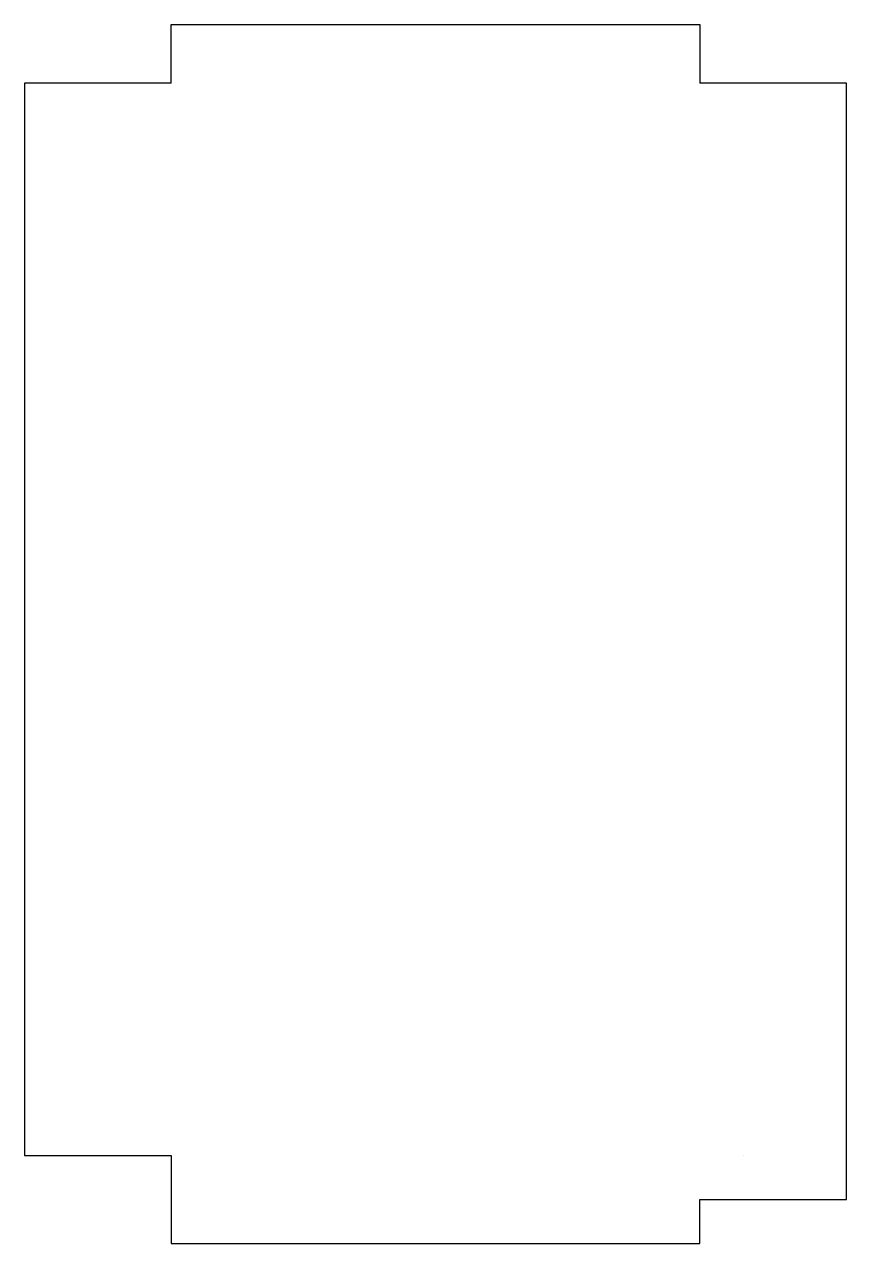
# Model space of a CAD drawing. Header units: millimetres. Extents: x 2 to 58, y 8 to 91.
import ezdxf

# ---------------------------------------------------------------- set-up
doc = ezdxf.new("R2010")
doc.units = ezdxf.units.MM
doc.layers.get('0').update_dxf_attribs({"linetype": 'CONTINUOUS', "lineweight": 25})

msp = doc.modelspace()

# ---------------------------------------------------------------- linework, layer by layer
for p, q in [((12, 87), (12, 91)), ((12, 91), (48, 91)), ((48, 91), (48, 87)), ((12, 87), (2, 87)), ((2, 87), (2, 14)), ((58, 87), (48, 87)), ((58, 11), (58, 87)), ((2, 14), (12, 14)), ((12, 14), (12, 8)), ((48, 8), (48, 11)), ((48, 11), (58, 11)), ((12, 8), (48, 8))]:
    msp.add_line(p, q)
msp.add_lwpolyline([(51, 14), (51, 14), (51, 14), (51, 14), (51, 14)])
msp.add_lwpolyline([(51, 14), (51, 14), (51, 14), (51, 14), (51, 14)])

doc.saveas('drawing.dxf')
